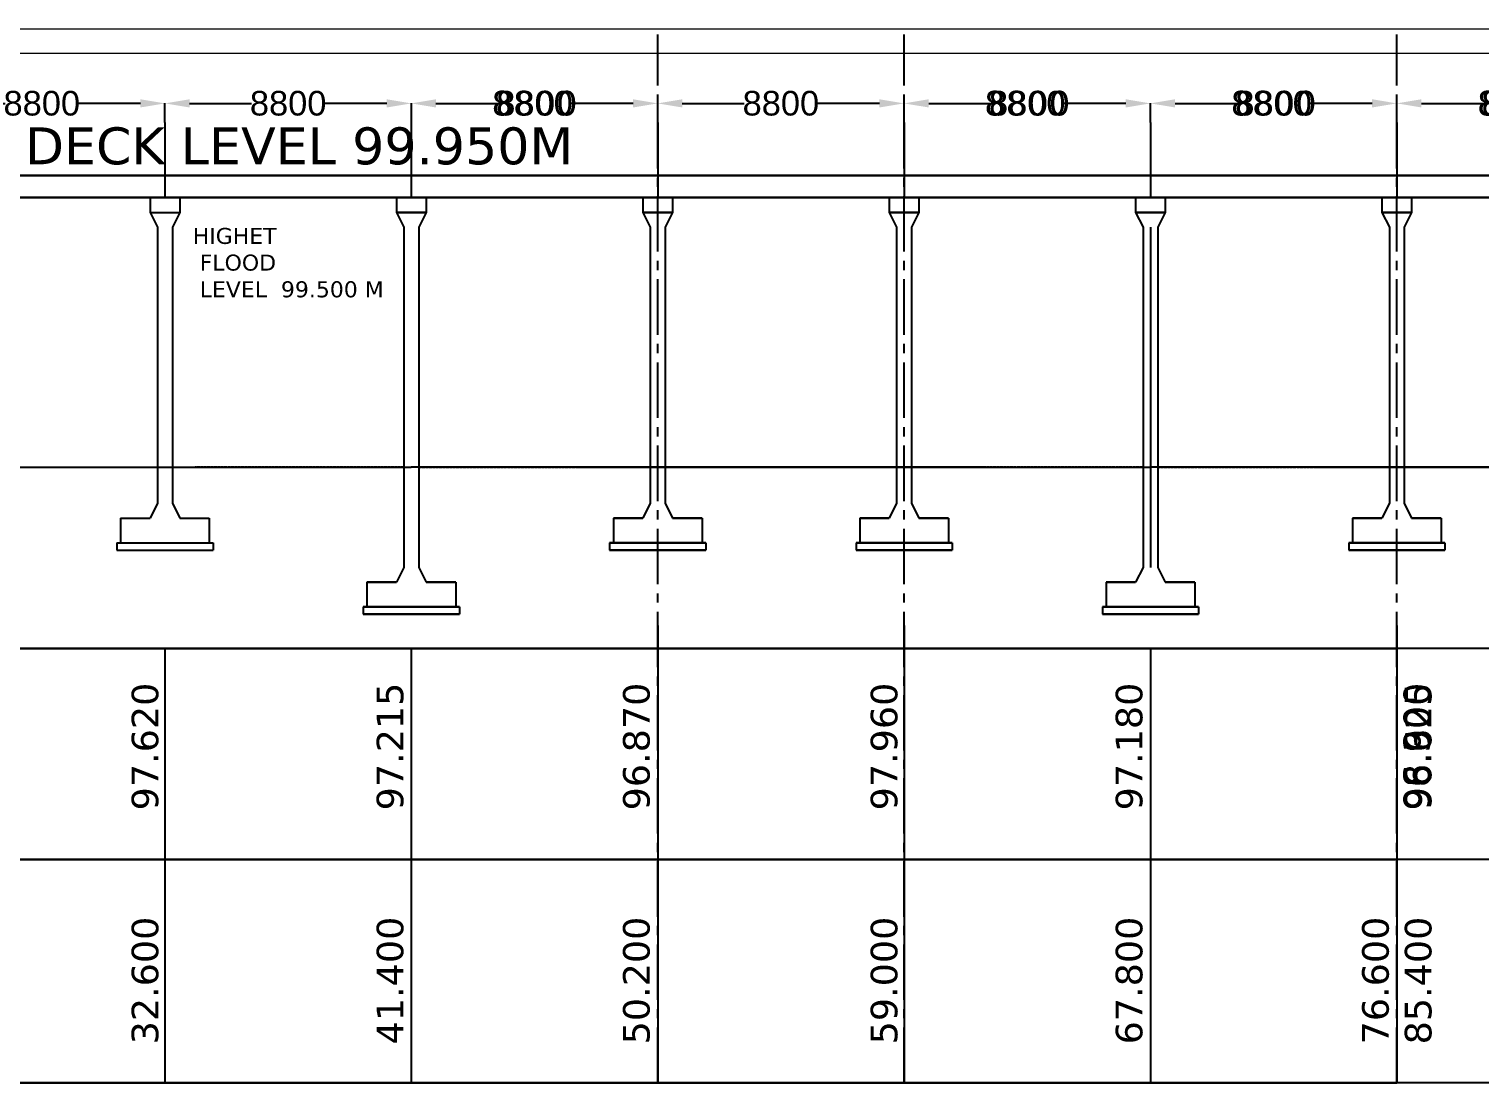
# Model space of a CAD drawing. Header units: metres. Extents: x 3053 to 140577, y 1019 to 87287.
# Drawn here: x 32558 to 91455, y 44500 to 87287 of the extents above; entities that cross this region are included whole.
import ezdxf

# ---------------------------------------------------------------- set-up
doc = ezdxf.new("R2010")
doc.units = ezdxf.units.M
doc.header["$MEASUREMENT"] = 0
doc.header["$PDMODE"] = 34
doc.linetypes.add('ACAD_ISO02W100', pattern=[15, 12, -3])
doc.linetypes.add('CENTER2', pattern=[1.125, 0.75, -0.125, 0.125, -0.125])
doc.layers.add('centreline', color=6, linetype='CENTER2')
doc.layers.add('PILLER', color=10, linetype='Continuous')
doc.layers.add('EXISTING B WALL', color=5, linetype='Continuous', lineweight=30)
doc.layers.add('S TEXT', color=7, linetype='Continuous', lineweight=20)
doc.styles.get("Standard").update_dxf_attribs({"font": 'verdana.ttf'})
doc.dimstyles.new('ISO-25', dxfattribs={"dimtxt": 1000, "dimasz": 1000, "dimexe": 1.25, "dimexo": 0.625, "dimtad": 0, "dimtxsty": 'Standard', "dimcen": 75, "dimadec": 0, "dimazin": 0, "dimtfac": 1, "dimtmove": 0, "dimatfit": 2, "dimfxl": 0, "dimarcsym": 0})

# ---------------------------------------------------------------- blocks, each defined once
blk = doc.blocks.new('*D9')
at = {"color": 0, "lineweight": -2}
for p, q in [((38077, 83494), (38077, 84270)), ((39077, 84268), (41584, 84268)), ((47077, 84268), (44569, 84268)), ((48077, 83494), (48077, 84270))]:
    blk.add_line(p, q, dxfattribs=at)
at = {"color": 0}
for points in [[(39077, 84435), (39077, 84102), (38077, 84268)], [(47077, 84435), (47077, 84102), (48077, 84268)]]:
    blk.add_solid(points, dxfattribs=at)
at = {"layer": 'Defpoints', "color": 0}
for p in [(48077, 84268), (38077, 83493), (48077, 83493)]:
    blk.add_point(p, dxfattribs=at)
at = {"color": 0, "insert": (43077, 84268), "char_height": 1000, "attachment_point": 5}
blk.add_mtext('{\\fArial|b0|i0|c0|p34;8800}', dxfattribs=at)
blk = doc.blocks.new('*D10')
at = {"color": 0, "lineweight": -2}
for p, q in [((28077, 83494), (28077, 84270)), ((29077, 84268), (31584, 84268)), ((37077, 84268), (34569, 84268)), ((38077, 83494), (38077, 84270))]:
    blk.add_line(p, q, dxfattribs=at)
at = {"color": 0}
for points in [[(29077, 84435), (29077, 84102), (28077, 84268)], [(37077, 84435), (37077, 84102), (38077, 84268)]]:
    blk.add_solid(points, dxfattribs=at)
at = {"layer": 'Defpoints', "color": 0}
for p in [(38077, 84268), (28077, 83493), (38077, 83493)]:
    blk.add_point(p, dxfattribs=at)
at = {"color": 0, "insert": (33077, 84268), "char_height": 1000, "attachment_point": 5}
blk.add_mtext('{\\fArial|b0|i0|c0|p34;8800}', dxfattribs=at)
blk = doc.blocks.new('*D12')
at = {"color": 0, "lineweight": -2}
for p, q in [((48077, 83494), (48077, 84270)), ((49077, 84268), (51584, 84268)), ((57077, 84268), (54569, 84268)), ((58077, 83494), (58077, 84270))]:
    blk.add_line(p, q, dxfattribs=at)
at = {"color": 0}
for points in [[(49077, 84435), (49077, 84102), (48077, 84268)], [(57077, 84435), (57077, 84102), (58077, 84268)]]:
    blk.add_solid(points, dxfattribs=at)
at = {"layer": 'Defpoints', "color": 0}
for p in [(48077, 84268), (48077, 83493), (58077, 83493)]:
    blk.add_point(p, dxfattribs=at)
at = {"color": 0, "insert": (53077, 84268), "char_height": 1000, "attachment_point": 5}
blk.add_mtext('{\\fArial|b0|i0|c0|p34;8800}', dxfattribs=at)
blk = doc.blocks.new('*D13')
at = {"color": 0, "lineweight": -2}
for p, q in [((58077, 83494), (58077, 84270)), ((59077, 84268), (61584, 84268)), ((67077, 84268), (64569, 84268)), ((68077, 83494), (68077, 84270))]:
    blk.add_line(p, q, dxfattribs=at)
at = {"color": 0}
for points in [[(59077, 84435), (59077, 84102), (58077, 84268)], [(67077, 84435), (67077, 84102), (68077, 84268)]]:
    blk.add_solid(points, dxfattribs=at)
at = {"layer": 'Defpoints', "color": 0}
for p in [(58077, 84268), (58077, 83493), (68077, 83493)]:
    blk.add_point(p, dxfattribs=at)
at = {"color": 0, "insert": (63077, 84268), "char_height": 1000, "attachment_point": 5}
blk.add_mtext('{\\fArial|b0|i0|c0|p34;8800}', dxfattribs=at)
blk = doc.blocks.new('*D14')
at = {"color": 0, "lineweight": -2}
for p, q in [((68077, 83494), (68077, 84270)), ((69077, 84268), (71414, 84268)), ((77077, 84268), (74740, 84268)), ((78077, 83494), (78077, 84270))]:
    blk.add_line(p, q, dxfattribs=at)
at = {"color": 0}
for points in [[(69077, 84435), (69077, 84102), (68077, 84268)], [(77077, 84435), (77077, 84102), (78077, 84268)]]:
    blk.add_solid(points, dxfattribs=at)
at = {"layer": 'Defpoints', "color": 0}
for p in [(68077, 84268), (68077, 83493), (78077, 83493)]:
    blk.add_point(p, dxfattribs=at)
at = {"color": 0, "insert": (73077, 84268), "char_height": 1000, "attachment_point": 5}
blk.add_mtext('8800', dxfattribs=at)
blk = doc.blocks.new('*D15')
at = {"color": 0, "lineweight": -2}
for p, q in [((78077, 83494), (78077, 84270)), ((79077, 84268), (81584, 84268)), ((87077, 84268), (84569, 84268)), ((88077, 83494), (88077, 84270))]:
    blk.add_line(p, q, dxfattribs=at)
at = {"color": 0}
for points in [[(79077, 84435), (79077, 84102), (78077, 84268)], [(87077, 84435), (87077, 84102), (88077, 84268)]]:
    blk.add_solid(points, dxfattribs=at)
at = {"layer": 'Defpoints', "color": 0}
for p in [(78077, 84268), (78077, 83493), (88077, 83493)]:
    blk.add_point(p, dxfattribs=at)
at = {"color": 0, "insert": (83077, 84268), "char_height": 1000, "attachment_point": 5}
blk.add_mtext('{\\fArial|b0|i0|c0|p34;8800}', dxfattribs=at)
blk = doc.blocks.new('*D16')
at = {"color": 0, "lineweight": -2}
for p, q in [((68077, 83494), (68077, 84270)), ((69077, 84268), (71584, 84268)), ((77077, 84268), (74569, 84268)), ((78077, 83494), (78077, 84270))]:
    blk.add_line(p, q, dxfattribs=at)
at = {"color": 0}
for points in [[(69077, 84435), (69077, 84102), (68077, 84268)], [(77077, 84435), (77077, 84102), (78077, 84268)]]:
    blk.add_solid(points, dxfattribs=at)
at = {"layer": 'Defpoints', "color": 0}
for p in [(78077, 84268), (68077, 83493), (78077, 83493)]:
    blk.add_point(p, dxfattribs=at)
at = {"color": 0, "insert": (73077, 84268), "char_height": 1000, "attachment_point": 5}
blk.add_mtext('{\\fArial|b0|i0|c0|p34;8800}', dxfattribs=at)
blk = doc.blocks.new('*D17')
at = {"color": 0, "lineweight": -2}
for p, q in [((58077, 83494), (58077, 84270)), ((59077, 84268), (61584, 84268)), ((67077, 84268), (64569, 84268)), ((68077, 83494), (68077, 84270))]:
    blk.add_line(p, q, dxfattribs=at)
at = {"color": 0}
for points in [[(59077, 84435), (59077, 84102), (58077, 84268)], [(67077, 84435), (67077, 84102), (68077, 84268)]]:
    blk.add_solid(points, dxfattribs=at)
at = {"layer": 'Defpoints', "color": 0}
for p in [(68077, 84268), (58077, 83493), (68077, 83493)]:
    blk.add_point(p, dxfattribs=at)
at = {"color": 0, "insert": (63077, 84268), "char_height": 1000, "attachment_point": 5}
blk.add_mtext('{\\fArial|b0|i0|c0|p34;8800}', dxfattribs=at)
blk = doc.blocks.new('*D18')
at = {"color": 0, "lineweight": -2}
for p, q in [((48077, 83494), (48077, 84270)), ((49077, 84268), (51414, 84268)), ((57077, 84268), (54740, 84268)), ((58077, 83494), (58077, 84270))]:
    blk.add_line(p, q, dxfattribs=at)
at = {"color": 0}
for points in [[(49077, 84435), (49077, 84102), (48077, 84268)], [(57077, 84435), (57077, 84102), (58077, 84268)]]:
    blk.add_solid(points, dxfattribs=at)
at = {"layer": 'Defpoints', "color": 0}
for p in [(58077, 84268), (48077, 83493), (58077, 83493)]:
    blk.add_point(p, dxfattribs=at)
at = {"color": 0, "insert": (53077, 84268), "char_height": 1000, "attachment_point": 5}
blk.add_mtext('8800', dxfattribs=at)
blk = doc.blocks.new('*D22')
at = {"color": 0, "lineweight": -2}
for p, q in [((88077, 83494), (88077, 84270)), ((89077, 84268), (91568, 84268)), ((97077, 84268), (94586, 84268)), ((98077, 83494), (98077, 84270))]:
    blk.add_line(p, q, dxfattribs=at)
at = {"color": 0}
for points in [[(89077, 84435), (89077, 84102), (88077, 84268)], [(97077, 84435), (97077, 84102), (98077, 84268)]]:
    blk.add_solid(points, dxfattribs=at)
at = {"layer": 'Defpoints', "color": 0}
for p in [(98077, 84268), (88077, 83493), (98077, 83493)]:
    blk.add_point(p, dxfattribs=at)
at = {"color": 0, "insert": (93077, 84268), "char_height": 1000, "attachment_point": 5}
blk.add_mtext('{\\fArial|b0|i0|c0|p34;8800}', dxfattribs=at)
blk = doc.blocks.new('*D23')
at = {"color": 0, "lineweight": -2}
for p, q in [((88077, 83494), (88077, 84270)), ((89077, 84268), (91584, 84268)), ((97077, 84268), (94569, 84268)), ((98077, 83494), (98077, 84270))]:
    blk.add_line(p, q, dxfattribs=at)
at = {"color": 0}
for points in [[(89077, 84435), (89077, 84102), (88077, 84268)], [(97077, 84435), (97077, 84102), (98077, 84268)]]:
    blk.add_solid(points, dxfattribs=at)
at = {"layer": 'Defpoints', "color": 0}
for p in [(98077, 84268), (88077, 83493), (98077, 83493)]:
    blk.add_point(p, dxfattribs=at)
at = {"color": 0, "insert": (93077, 84268), "char_height": 1000, "attachment_point": 5}
blk.add_mtext('{\\fArial|b0|i0|c0|p34;8800}', dxfattribs=at)
blk = doc.blocks.new('*D24')
at = {"color": 0, "lineweight": -2}
for p, q in [((78077, 83494), (78077, 84270)), ((79077, 84268), (81414, 84268)), ((87077, 84268), (84740, 84268)), ((88077, 83494), (88077, 84270))]:
    blk.add_line(p, q, dxfattribs=at)
at = {"color": 0}
for points in [[(79077, 84435), (79077, 84102), (78077, 84268)], [(87077, 84435), (87077, 84102), (88077, 84268)]]:
    blk.add_solid(points, dxfattribs=at)
at = {"layer": 'Defpoints', "color": 0}
for p in [(88077, 84268), (78077, 83493), (88077, 83493)]:
    blk.add_point(p, dxfattribs=at)
at = {"color": 0, "insert": (83077, 84268), "char_height": 1000, "attachment_point": 5}
blk.add_mtext('8800', dxfattribs=at)
blk = doc.blocks.new('*D25')
at = {"color": 0, "lineweight": -2}
for p, q in [((78077, 83494), (78077, 84270)), ((79077, 84268), (81584, 84268)), ((87077, 84268), (84569, 84268)), ((88077, 83494), (88077, 84270))]:
    blk.add_line(p, q, dxfattribs=at)
at = {"color": 0}
for points in [[(79077, 84435), (79077, 84102), (78077, 84268)], [(87077, 84435), (87077, 84102), (88077, 84268)]]:
    blk.add_solid(points, dxfattribs=at)
at = {"layer": 'Defpoints', "color": 0}
for p in [(78077, 84268), (78077, 83493), (88077, 83493)]:
    blk.add_point(p, dxfattribs=at)
at = {"color": 0, "insert": (83077, 84268), "char_height": 1000, "attachment_point": 5}
blk.add_mtext('{\\fArial|b0|i0|c0|p34;8800}', dxfattribs=at)
blk = doc.blocks.new('*D26')
at = {"color": 0, "lineweight": -2}
for p, q in [((88077, 83494), (88077, 84270)), ((89077, 84268), (91584, 84268)), ((97077, 84268), (94569, 84268)), ((98077, 83494), (98077, 84270))]:
    blk.add_line(p, q, dxfattribs=at)
at = {"color": 0}
for points in [[(89077, 84435), (89077, 84102), (88077, 84268)], [(97077, 84435), (97077, 84102), (98077, 84268)]]:
    blk.add_solid(points, dxfattribs=at)
at = {"layer": 'Defpoints', "color": 0}
for p in [(88077, 84268), (88077, 83493), (98077, 83493)]:
    blk.add_point(p, dxfattribs=at)
at = {"color": 0, "insert": (93077, 84268), "char_height": 1000, "attachment_point": 5}
blk.add_mtext('{\\fArial|b0|i0|c0|p34;8800}', dxfattribs=at)
blk = doc.blocks.new('*D27')
at = {"color": 0, "lineweight": -2}
for p, q in [((88077, 83494), (88077, 84270)), ((89077, 84268), (91414, 84268)), ((97077, 84268), (94740, 84268)), ((98077, 83494), (98077, 84270))]:
    blk.add_line(p, q, dxfattribs=at)
at = {"color": 0}
for points in [[(89077, 84435), (89077, 84102), (88077, 84268)], [(97077, 84435), (97077, 84102), (98077, 84268)]]:
    blk.add_solid(points, dxfattribs=at)
at = {"layer": 'Defpoints', "color": 0}
for p in [(88077, 84268), (88077, 83493), (98077, 83493)]:
    blk.add_point(p, dxfattribs=at)
at = {"color": 0, "insert": (93077, 84268), "char_height": 1000, "attachment_point": 5}
blk.add_mtext('8800', dxfattribs=at)

msp = doc.modelspace()

# ---------------------------------------------------------------- linework, layer by layer
at = {"color": 7}
for p, q in [((38076.714, 83493.303), (38076.714, 80443.303)), ((48076.714, 83493.303), (48076.714, 80443.303)), ((48076.714, 83493.303), (48076.714, 80443.303)), ((48076.714, 83493.303), (48076.714, 80443.303)), ((48076.714, 83493.303), (48076.714, 80443.303)), ((58076.714, 83493.303), (58076.714, 80443.303)), ((58076.714, 83493.303), (58076.714, 80443.303)), ((68076.714, 83493.303), (68076.714, 80443.303)), ((68076.714, 83493.303), (68076.714, 80443.303)), ((78076.714, 83493.303), (78076.714, 80443.303)), ((78076.714, 83493.303), (78076.714, 80443.303)), ((78076.714, 83493.303), (78076.714, 80443.303)), ((78076.714, 83493.303), (78076.714, 80443.303)), ((78076.714, 83493.303), (78076.714, 80443.303)), ((78076.714, 83493.303), (78076.714, 80443.303)), ((78076.714, 83493.303), (78076.714, 80443.303)), ((78076.714, 83493.303), (78076.714, 80443.303)), ((88076.714, 83493.303), (88076.714, 80443.303)), ((88076.714, 83493.303), (88076.714, 80443.303)), ((88076.714, 83493.303), (88076.714, 80443.303)), ((88076.714, 83493.303), (88076.714, 80443.303)), ((88076.714, 83493.303), (88076.714, 80443.303)), ((24827.222, 69493.303), (38076.714, 69493.303)), ((34827.222, 69493.303), (48076.714, 69493.303)), ((34827.222, 69493.303), (48076.714, 69493.303)), ((34827.222, 69493.303), (48076.714, 69493.303)), ((34827.222, 69493.303), (48076.714, 69493.303)), ((61326.206, 69493.303), (48076.714, 69493.303)), ((61326.206, 69493.303), (48076.714, 69493.303)), ((61326.206, 69493.303), (48076.714, 69493.303)), ((61326.206, 69493.303), (48076.714, 69493.303)), ((54827.222, 69493.303), (68076.714, 69493.303)), ((71326.206, 69493.303), (58076.714, 69493.303)), ((64827.222, 69493.303), (78076.714, 69493.303)), ((64827.222, 69493.303), (78076.714, 69493.303)), ((64827.222, 69493.303), (78076.714, 69493.303)), ((64827.222, 69493.303), (78076.714, 69493.303)), ((91326.206, 69493.303), (78076.714, 69493.303)), ((91326.206, 69493.303), (78076.714, 69493.303)), ((91326.206, 69493.303), (78076.714, 69493.303)), ((91326.206, 69493.303), (78076.714, 69493.303)), ((91326.206, 69493.303), (78076.714, 69493.303)), ((91326.206, 69493.303), (78076.714, 69493.303)), ((91326.206, 69493.303), (78076.714, 69493.303)), ((91326.206, 69493.303), (78076.714, 69493.303)), ((84827.222, 69493.303), (98076.714, 69493.303)), ((84827.222, 69493.303), (98076.714, 69493.303)), ((84827.222, 69493.303), (98076.714, 69493.303)), ((84827.222, 69493.303), (98076.714, 69493.303)), ((84827.222, 69493.303), (98076.714, 69493.303)), ((101326.206, 69493.303), (88076.714, 69493.303)), ((36126.714, 66433.303), (36126.714, 66133.303)), ((36126.714, 66433.303), (40026.714, 66433.303)), ((36126.714, 66133.303), (40026.714, 66133.303)), ((40026.714, 66433.303), (40026.714, 66133.303)), ((56126.714, 66433.303), (56126.714, 66133.303)), ((60026.714, 66433.303), (56126.714, 66433.303)), ((56126.714, 66433.303), (60026.714, 66433.303)), ((56126.714, 66433.303), (56126.714, 66133.303)), ((60026.714, 66133.303), (56126.714, 66133.303)), ((56126.714, 66133.303), (60026.714, 66133.303)), ((60026.714, 66433.303), (60026.714, 66133.303)), ((60026.714, 66433.303), (60026.714, 66133.303)), ((70026.714, 66433.303), (66126.714, 66433.303)), ((66126.714, 66433.303), (66126.714, 66133.303)), ((66126.714, 66433.303), (66126.714, 66133.303)), ((66126.714, 66433.303), (70026.714, 66433.303)), ((70026.714, 66133.303), (66126.714, 66133.303)), ((66126.714, 66133.303), (70026.714, 66133.303)), ((70026.714, 66433.303), (70026.714, 66133.303)), ((70026.714, 66433.303), (70026.714, 66133.303)), ((86126.714, 66433.303), (86126.714, 66133.303)), ((90026.714, 66433.303), (86126.714, 66433.303)), ((86126.714, 66433.303), (90026.714, 66433.303)), ((86126.714, 66433.303), (86126.714, 66133.303)), ((86126.714, 66433.303), (86126.714, 66133.303)), ((86126.714, 66433.303), (90026.714, 66433.303)), ((90026.714, 66433.303), (86126.714, 66433.303)), ((86126.714, 66433.303), (86126.714, 66133.303)), ((86126.714, 66433.303), (86126.714, 66133.303)), ((90026.714, 66433.303), (86126.714, 66433.303)), ((90026.714, 66133.303), (86126.714, 66133.303)), ((86126.714, 66133.303), (90026.714, 66133.303)), ((86126.714, 66133.303), (90026.714, 66133.303)), ((90026.714, 66133.303), (86126.714, 66133.303)), ((90026.714, 66133.303), (86126.714, 66133.303)), ((90026.714, 66433.303), (90026.714, 66133.303)), ((90026.714, 66433.303), (90026.714, 66133.303)), ((90026.714, 66433.303), (90026.714, 66133.303)), ((90026.714, 66433.303), (90026.714, 66133.303)), ((90026.714, 66433.303), (90026.714, 66133.303)), ((46126.714, 63833.303), (46126.714, 63533.303)), ((50026.714, 63833.303), (46126.714, 63833.303)), ((46126.714, 63833.303), (50026.714, 63833.303)), ((46126.714, 63833.303), (46126.714, 63533.303)), ((46126.714, 63833.303), (46126.714, 63533.303)), ((46126.714, 63833.303), (50026.714, 63833.303)), ((50026.714, 63833.303), (46126.714, 63833.303)), ((46126.714, 63833.303), (46126.714, 63533.303)), ((50026.714, 63833.303), (50026.714, 63533.303)), ((50026.714, 63833.303), (50026.714, 63533.303)), ((50026.714, 63833.303), (50026.714, 63533.303)), ((50026.714, 63833.303), (50026.714, 63533.303)), ((76126.714, 63833.303), (76126.714, 63533.303)), ((76126.714, 63833.303), (80026.714, 63833.303)), ((80026.714, 63833.303), (76126.714, 63833.303)), ((76126.714, 63833.303), (76126.714, 63533.303)), ((76126.714, 63833.303), (76126.714, 63533.303)), ((80026.714, 63833.303), (76126.714, 63833.303)), ((76126.714, 63833.303), (80026.714, 63833.303)), ((76126.714, 63833.303), (76126.714, 63533.303)), ((76126.714, 63833.303), (76126.714, 63533.303)), ((80026.714, 63833.303), (76126.714, 63833.303)), ((76126.714, 63833.303), (80026.714, 63833.303)), ((76126.714, 63833.303), (76126.714, 63533.303)), ((76126.714, 63833.303), (76126.714, 63533.303)), ((76126.714, 63833.303), (80026.714, 63833.303)), ((80026.714, 63833.303), (76126.714, 63833.303)), ((76126.714, 63833.303), (76126.714, 63533.303)), ((80026.714, 63833.303), (80026.714, 63533.303)), ((80026.714, 63833.303), (80026.714, 63533.303)), ((80026.714, 63833.303), (80026.714, 63533.303)), ((80026.714, 63833.303), (80026.714, 63533.303)), ((80026.714, 63833.303), (80026.714, 63533.303)), ((80026.714, 63833.303), (80026.714, 63533.303)), ((80026.714, 63833.303), (80026.714, 63533.303)), ((80026.714, 63833.303), (80026.714, 63533.303)), ((50026.714, 63533.303), (46126.714, 63533.303)), ((46126.714, 63533.303), (50026.714, 63533.303)), ((46126.714, 63533.303), (50026.714, 63533.303)), ((50026.714, 63533.303), (46126.714, 63533.303)), ((58076.714, 63067.077), (58076.714, 46067.077)), ((68076.714, 63067.077), (68076.714, 46067.077)), ((76126.714, 63533.303), (80026.714, 63533.303)), ((80026.714, 63533.303), (76126.714, 63533.303)), ((80026.714, 63533.303), (76126.714, 63533.303)), ((76126.714, 63533.303), (80026.714, 63533.303)), ((80026.714, 63533.303), (76126.714, 63533.303)), ((76126.714, 63533.303), (80026.714, 63533.303)), ((76126.714, 63533.303), (80026.714, 63533.303)), ((80026.714, 63533.303), (76126.714, 63533.303)), ((88076.714, 63067.077), (88076.714, 46067.077)), ((88076.714, 63067.077), (88076.714, 46067.077)), ((6576.714, 62134.077), (88076.714, 62134.077)), ((139576.714, 62134.077), (8076.714, 62134.077)), ((38076.714, 62134.077), (38076.714, 44500.077)), ((48076.714, 62134.077), (48076.714, 44500.077)), ((48076.714, 62134.077), (48076.714, 44500.077)), ((58076.714, 62134.077), (58076.714, 44500.077)), ((58076.714, 62134.077), (58076.714, 44500.077)), ((68076.714, 62134.077), (68076.714, 44500.077)), ((68076.714, 62134.077), (68076.714, 44500.077)), ((78076.714, 62134.077), (78076.714, 44500.077)), ((78076.714, 62134.077), (78076.714, 44500.077)), ((78076.714, 62134.077), (78076.714, 44500.077)), ((78076.714, 62134.077), (78076.714, 44500.077)), ((88076.714, 62134.077), (88076.714, 44500.077)), ((88076.714, 62134.077), (88076.714, 44500.077)), ((88076.714, 62134.077), (88076.714, 44500.077)), ((88076.714, 62134.077), (88076.714, 44500.077)), ((88076.714, 62134.077), (88076.714, 44500.077)), ((6576.714, 53567.077), (88076.714, 53567.077)), ((139576.714, 53567.077), (8076.714, 53567.077)), ((6576.714, 44500.077), (88076.714, 44500.077)), ((139576.714, 44500.077), (8076.714, 44500.077))]:
    msp.add_line(p, q, dxfattribs=at)
at = {"color": 7, "linetype": 'ACAD_ISO02W100'}
for p, q in [((47776.714, 69493.303), (39306.852, 69493.303)), ((48376.714, 69493.303), (56846.576, 69493.303)), ((77776.714, 69493.303), (69306.852, 69493.303)), ((78376.714, 69493.303), (86846.576, 69493.303)), ((78376.714, 69493.303), (86846.576, 69493.303)), ((97776.714, 69493.303), (89306.852, 69493.303))]:
    msp.add_line(p, q, dxfattribs=at)
at = {"layer": 'centreline', "color": 7, "ltscale": 3000}
for p, q in [((58076.714, 44500.077), (58076.714, 87059.026)), ((68076.714, 44500.077), (68076.714, 87059.026)), ((88076.714, 44500.077), (88076.714, 87059.026)), ((88076.714, 44500.077), (88076.714, 87059.026))]:
    msp.add_line(p, q, dxfattribs=at)
at = {"layer": 'EXISTING B WALL', "color": 7}
for p, q in [((8076.714, 81343.303), (138076.714, 81343.303)), ((8076.714, 80443.303), (54570.3, 80443.303)), ((18076.714, 80443.303), (64570.301, 80443.303)), ((78076.714, 80443.303), (31583.128, 80443.303)), ((38076.714, 80443.303), (84570.3, 80443.303)), ((88076.714, 80443.303), (41583.128, 80443.303)), ((78076.714, 80443.303), (124570.301, 80443.303))]:
    msp.add_line(p, q, dxfattribs=at)
at = {"layer": 'PILLER', "color": 7}
for p, q in [((37476.714, 80443.303), (37476.714, 79843.303)), ((38676.714, 80443.303), (38676.714, 79843.303)), ((47476.714, 80443.303), (47476.714, 79843.303)), ((47476.714, 80443.303), (47476.714, 79843.303)), ((47476.714, 80443.303), (47476.714, 79843.303)), ((47476.714, 80443.303), (47476.714, 79843.303)), ((48676.714, 80443.303), (48676.714, 79843.303)), ((48676.714, 80443.303), (48676.714, 79843.303)), ((48676.714, 80443.303), (48676.714, 79843.303)), ((48676.714, 80443.303), (48676.714, 79843.303)), ((57476.714, 80443.303), (57476.714, 79843.303)), ((57476.714, 80443.303), (57476.714, 79843.303)), ((58676.714, 80443.303), (58676.714, 79843.303)), ((58676.714, 80443.303), (58676.714, 79843.303)), ((67476.714, 80443.303), (67476.714, 79843.303)), ((67476.714, 80443.303), (67476.714, 79843.303)), ((68676.714, 80443.303), (68676.714, 79843.303)), ((68676.714, 80443.303), (68676.714, 79843.303)), ((77476.714, 80443.303), (77476.714, 79843.303)), ((77476.714, 80443.303), (77476.714, 79843.303)), ((77476.714, 80443.303), (77476.714, 79843.303)), ((77476.714, 80443.303), (77476.714, 79843.303)), ((77476.714, 80443.303), (77476.714, 79843.303)), ((77476.714, 80443.303), (77476.714, 79843.303)), ((77476.714, 80443.303), (77476.714, 79843.303)), ((77476.714, 80443.303), (77476.714, 79843.303)), ((78676.714, 80443.303), (78676.714, 79843.303)), ((78676.714, 80443.303), (78676.714, 79843.303)), ((78676.714, 80443.303), (78676.714, 79843.303)), ((78676.714, 80443.303), (78676.714, 79843.303)), ((78676.714, 80443.303), (78676.714, 79843.303)), ((78676.714, 80443.303), (78676.714, 79843.303)), ((78676.714, 80443.303), (78676.714, 79843.303)), ((78676.714, 80443.303), (78676.714, 79843.303)), ((87476.714, 80443.303), (87476.714, 79843.303)), ((87476.714, 80443.303), (87476.714, 79843.303)), ((87476.714, 80443.303), (87476.714, 79843.303)), ((87476.714, 80443.303), (87476.714, 79843.303)), ((87476.714, 80443.303), (87476.714, 79843.303)), ((88676.714, 80443.303), (88676.714, 79843.303)), ((88676.714, 80443.303), (88676.714, 79843.303)), ((88676.714, 80443.303), (88676.714, 79843.303)), ((88676.714, 80443.303), (88676.714, 79843.303)), ((88676.714, 80443.303), (88676.714, 79843.303)), ((37476.714, 79843.303), (38676.714, 79843.303)), ((37476.714, 79843.303), (37776.714, 79243.303)), ((38676.714, 79843.303), (38376.714, 79243.303)), ((48676.714, 79843.303), (47476.714, 79843.303)), ((47476.714, 79843.303), (47776.714, 79243.303)), ((47476.714, 79843.303), (47776.714, 79243.303)), ((47476.714, 79843.303), (48676.714, 79843.303)), ((47476.714, 79843.303), (48676.714, 79843.303)), ((47476.714, 79843.303), (47776.714, 79243.303)), ((47476.714, 79843.303), (47776.714, 79243.303)), ((48676.714, 79843.303), (47476.714, 79843.303)), ((48676.714, 79843.303), (48376.714, 79243.303)), ((48676.714, 79843.303), (48376.714, 79243.303)), ((48676.714, 79843.303), (48376.714, 79243.303)), ((48676.714, 79843.303), (48376.714, 79243.303)), ((58676.714, 79843.303), (57476.714, 79843.303)), ((57476.714, 79843.303), (57776.714, 79243.303)), ((57476.714, 79843.303), (57776.714, 79243.303)), ((57476.714, 79843.303), (58676.714, 79843.303)), ((58676.714, 79843.303), (58376.714, 79243.303)), ((58676.714, 79843.303), (58376.714, 79243.303)), ((67476.714, 79843.303), (67776.714, 79243.303)), ((68676.714, 79843.303), (67476.714, 79843.303)), ((67476.714, 79843.303), (68676.714, 79843.303)), ((67476.714, 79843.303), (67776.714, 79243.303)), ((68676.714, 79843.303), (68376.714, 79243.303)), ((68676.714, 79843.303), (68376.714, 79243.303)), ((77476.714, 79843.303), (78676.714, 79843.303)), ((77476.714, 79843.303), (77776.714, 79243.303)), ((77476.714, 79843.303), (77776.714, 79243.303)), ((78676.714, 79843.303), (77476.714, 79843.303)), ((78676.714, 79843.303), (77476.714, 79843.303)), ((77476.714, 79843.303), (77776.714, 79243.303)), ((77476.714, 79843.303), (77776.714, 79243.303)), ((77476.714, 79843.303), (78676.714, 79843.303)), ((78676.714, 79843.303), (77476.714, 79843.303)), ((77476.714, 79843.303), (77776.714, 79243.303)), ((77476.714, 79843.303), (77776.714, 79243.303)), ((77476.714, 79843.303), (78676.714, 79843.303)), ((77476.714, 79843.303), (78676.714, 79843.303)), ((77476.714, 79843.303), (77776.714, 79243.303)), ((77476.714, 79843.303), (77776.714, 79243.303)), ((78676.714, 79843.303), (77476.714, 79843.303)), ((78676.714, 79843.303), (78376.714, 79243.303)), ((78676.714, 79843.303), (78376.714, 79243.303)), ((78676.714, 79843.303), (78376.714, 79243.303)), ((78676.714, 79843.303), (78376.714, 79243.303)), ((78676.714, 79843.303), (78376.714, 79243.303)), ((78676.714, 79843.303), (78376.714, 79243.303)), ((78676.714, 79843.303), (78376.714, 79243.303)), ((78676.714, 79843.303), (78376.714, 79243.303)), ((88676.714, 79843.303), (87476.714, 79843.303)), ((87476.714, 79843.303), (87776.714, 79243.303)), ((87476.714, 79843.303), (87776.714, 79243.303)), ((87476.714, 79843.303), (88676.714, 79843.303)), ((87476.714, 79843.303), (88676.714, 79843.303)), ((87476.714, 79843.303), (87776.714, 79243.303)), ((87476.714, 79843.303), (87776.714, 79243.303)), ((88676.714, 79843.303), (87476.714, 79843.303)), ((88676.714, 79843.303), (87476.714, 79843.303)), ((87476.714, 79843.303), (87776.714, 79243.303)), ((88676.714, 79843.303), (88376.714, 79243.303)), ((88676.714, 79843.303), (88376.714, 79243.303)), ((88676.714, 79843.303), (88376.714, 79243.303)), ((88676.714, 79843.303), (88376.714, 79243.303)), ((88676.714, 79843.303), (88376.714, 79243.303)), ((37776.714, 79243.303), (37776.714, 68033.303)), ((38376.714, 79243.303), (38376.714, 68033.303)), ((47776.714, 79243.303), (47776.714, 65433.303)), ((47776.714, 79243.303), (47776.714, 65433.303)), ((47776.714, 79243.303), (47776.714, 65433.303)), ((47776.714, 79243.303), (47776.714, 65433.303)), ((48376.714, 79243.303), (48376.714, 65433.303)), ((48376.714, 79243.303), (48376.714, 65433.303)), ((48376.714, 79243.303), (48376.714, 65433.303)), ((48376.714, 79243.303), (48376.714, 65433.303)), ((57776.714, 79243.303), (57776.714, 68033.303)), ((57776.714, 79243.303), (57776.714, 68033.303)), ((58376.714, 79243.303), (58376.714, 68033.303)), ((58376.714, 79243.303), (58376.714, 68033.303)), ((67776.714, 79243.303), (67776.714, 68033.303)), ((67776.714, 79243.303), (67776.714, 68033.303)), ((68376.714, 79243.303), (68376.714, 68033.303)), ((68376.714, 79243.303), (68376.714, 68033.303)), ((77776.714, 79243.303), (77776.714, 65433.303)), ((77776.714, 79243.303), (77776.714, 65433.303)), ((77776.714, 79243.303), (77776.714, 65433.303)), ((77776.714, 79243.303), (77776.714, 65433.303)), ((77776.714, 79243.303), (77776.714, 65433.303)), ((77776.714, 79243.303), (77776.714, 65433.303)), ((77776.714, 79243.303), (77776.714, 65433.303)), ((77776.714, 79243.303), (77776.714, 65433.303)), ((78076.714, 79243.303), (78076.714, 65433.303)), ((78076.714, 79243.303), (78076.714, 65433.303)), ((78376.714, 79243.303), (78376.714, 65433.303)), ((78376.714, 79243.303), (78376.714, 65433.303)), ((78376.714, 79243.303), (78376.714, 65433.303)), ((78376.714, 79243.303), (78376.714, 65433.303)), ((78376.714, 79243.303), (78376.714, 65433.303)), ((78376.714, 79243.303), (78376.714, 65433.303)), ((78376.714, 79243.303), (78376.714, 65433.303)), ((78376.714, 79243.303), (78376.714, 65433.303)), ((87776.714, 79243.303), (87776.714, 68033.303)), ((87776.714, 79243.303), (87776.714, 68033.303)), ((87776.714, 79243.303), (87776.714, 68033.303)), ((87776.714, 79243.303), (87776.714, 68033.303)), ((87776.714, 79243.303), (87776.714, 68033.303)), ((88376.714, 79243.303), (88376.714, 68033.303)), ((88376.714, 79243.303), (88376.714, 68033.303)), ((88376.714, 79243.303), (88376.714, 68033.303)), ((88376.714, 79243.303), (88376.714, 68033.303)), ((88376.714, 79243.303), (88376.714, 68033.303)), ((37776.714, 68033.303), (37476.714, 67433.303)), ((38376.714, 68033.303), (38676.714, 67433.303)), ((57776.714, 68033.303), (57476.714, 67433.303)), ((57776.714, 68033.303), (57476.714, 67433.303)), ((58376.714, 68033.303), (58676.714, 67433.303)), ((58376.714, 68033.303), (58676.714, 67433.303)), ((67776.714, 68033.303), (67476.714, 67433.303)), ((67776.714, 68033.303), (67476.714, 67433.303)), ((68376.714, 68033.303), (68676.714, 67433.303)), ((68376.714, 68033.303), (68676.714, 67433.303)), ((87776.714, 68033.303), (87476.714, 67433.303)), ((87776.714, 68033.303), (87476.714, 67433.303)), ((87776.714, 68033.303), (87476.714, 67433.303)), ((87776.714, 68033.303), (87476.714, 67433.303)), ((87776.714, 68033.303), (87476.714, 67433.303)), ((88376.714, 68033.303), (88676.714, 67433.303)), ((88376.714, 68033.303), (88676.714, 67433.303)), ((88376.714, 68033.303), (88676.714, 67433.303)), ((88376.714, 68033.303), (88676.714, 67433.303)), ((88376.714, 68033.303), (88676.714, 67433.303)), ((36276.714, 67433.303), (37476.714, 67433.303)), ((36276.714, 67433.303), (36276.714, 66433.303)), ((38676.714, 67433.303), (39876.714, 67433.303)), ((39876.714, 67433.303), (39876.714, 66433.303)), ((57476.714, 67433.303), (56276.714, 67433.303)), ((56276.714, 67433.303), (56276.714, 66433.303)), ((56276.714, 67433.303), (56276.714, 66433.303)), ((56276.714, 67433.303), (57476.714, 67433.303)), ((59876.714, 67433.303), (58676.714, 67433.303)), ((58676.714, 67433.303), (59876.714, 67433.303)), ((59876.714, 67433.303), (59876.714, 66433.303)), ((59876.714, 67433.303), (59876.714, 66433.303)), ((66276.714, 67433.303), (66276.714, 66433.303)), ((67476.714, 67433.303), (66276.714, 67433.303)), ((66276.714, 67433.303), (67476.714, 67433.303)), ((66276.714, 67433.303), (66276.714, 66433.303)), ((69876.714, 67433.303), (68676.714, 67433.303)), ((68676.714, 67433.303), (69876.714, 67433.303)), ((69876.714, 67433.303), (69876.714, 66433.303)), ((69876.714, 67433.303), (69876.714, 66433.303)), ((87476.714, 67433.303), (86276.714, 67433.303)), ((86276.714, 67433.303), (86276.714, 66433.303)), ((86276.714, 67433.303), (86276.714, 66433.303)), ((86276.714, 67433.303), (87476.714, 67433.303)), ((86276.714, 67433.303), (87476.714, 67433.303)), ((86276.714, 67433.303), (86276.714, 66433.303)), ((86276.714, 67433.303), (86276.714, 66433.303)), ((87476.714, 67433.303), (86276.714, 67433.303)), ((87476.714, 67433.303), (86276.714, 67433.303)), ((86276.714, 67433.303), (86276.714, 66433.303)), ((89876.714, 67433.303), (88676.714, 67433.303)), ((88676.714, 67433.303), (89876.714, 67433.303)), ((88676.714, 67433.303), (89876.714, 67433.303)), ((89876.714, 67433.303), (88676.714, 67433.303)), ((89876.714, 67433.303), (88676.714, 67433.303)), ((89876.714, 67433.303), (89876.714, 66433.303)), ((89876.714, 67433.303), (89876.714, 66433.303)), ((89876.714, 67433.303), (89876.714, 66433.303)), ((89876.714, 67433.303), (89876.714, 66433.303)), ((89876.714, 67433.303), (89876.714, 66433.303)), ((47776.714, 65433.303), (47476.714, 64833.303)), ((47776.714, 65433.303), (47476.714, 64833.303)), ((47776.714, 65433.303), (47476.714, 64833.303)), ((47776.714, 65433.303), (47476.714, 64833.303)), ((48376.714, 65433.303), (48676.714, 64833.303)), ((48376.714, 65433.303), (48676.714, 64833.303)), ((48376.714, 65433.303), (48676.714, 64833.303)), ((48376.714, 65433.303), (48676.714, 64833.303)), ((77776.714, 65433.303), (77476.714, 64833.303)), ((77776.714, 65433.303), (77476.714, 64833.303)), ((77776.714, 65433.303), (77476.714, 64833.303)), ((77776.714, 65433.303), (77476.714, 64833.303)), ((77776.714, 65433.303), (77476.714, 64833.303)), ((77776.714, 65433.303), (77476.714, 64833.303)), ((77776.714, 65433.303), (77476.714, 64833.303)), ((77776.714, 65433.303), (77476.714, 64833.303)), ((78376.714, 65433.303), (78676.714, 64833.303)), ((78376.714, 65433.303), (78676.714, 64833.303)), ((78376.714, 65433.303), (78676.714, 64833.303)), ((78376.714, 65433.303), (78676.714, 64833.303)), ((78376.714, 65433.303), (78676.714, 64833.303)), ((78376.714, 65433.303), (78676.714, 64833.303)), ((78376.714, 65433.303), (78676.714, 64833.303)), ((78376.714, 65433.303), (78676.714, 64833.303)), ((46276.714, 64833.303), (46276.714, 63833.303)), ((47476.714, 64833.303), (46276.714, 64833.303)), ((46276.714, 64833.303), (47476.714, 64833.303)), ((46276.714, 64833.303), (46276.714, 63833.303)), ((46276.714, 64833.303), (46276.714, 63833.303)), ((46276.714, 64833.303), (47476.714, 64833.303)), ((47476.714, 64833.303), (46276.714, 64833.303)), ((46276.714, 64833.303), (46276.714, 63833.303)), ((49876.714, 64833.303), (48676.714, 64833.303)), ((48676.714, 64833.303), (49876.714, 64833.303)), ((48676.714, 64833.303), (49876.714, 64833.303)), ((49876.714, 64833.303), (48676.714, 64833.303)), ((49876.714, 64833.303), (49876.714, 63833.303)), ((49876.714, 64833.303), (49876.714, 63833.303)), ((49876.714, 64833.303), (49876.714, 63833.303)), ((49876.714, 64833.303), (49876.714, 63833.303)), ((76276.714, 64833.303), (76276.714, 63833.303)), ((76276.714, 64833.303), (77476.714, 64833.303)), ((77476.714, 64833.303), (76276.714, 64833.303)), ((76276.714, 64833.303), (76276.714, 63833.303)), ((76276.714, 64833.303), (76276.714, 63833.303)), ((77476.714, 64833.303), (76276.714, 64833.303)), ((76276.714, 64833.303), (77476.714, 64833.303)), ((76276.714, 64833.303), (76276.714, 63833.303)), ((76276.714, 64833.303), (76276.714, 63833.303)), ((77476.714, 64833.303), (76276.714, 64833.303)), ((76276.714, 64833.303), (77476.714, 64833.303)), ((76276.714, 64833.303), (76276.714, 63833.303)), ((76276.714, 64833.303), (76276.714, 63833.303)), ((76276.714, 64833.303), (77476.714, 64833.303)), ((77476.714, 64833.303), (76276.714, 64833.303)), ((76276.714, 64833.303), (76276.714, 63833.303)), ((78676.714, 64833.303), (79876.714, 64833.303)), ((79876.714, 64833.303), (78676.714, 64833.303)), ((79876.714, 64833.303), (78676.714, 64833.303)), ((78676.714, 64833.303), (79876.714, 64833.303)), ((79876.714, 64833.303), (78676.714, 64833.303)), ((78676.714, 64833.303), (79876.714, 64833.303)), ((78676.714, 64833.303), (79876.714, 64833.303)), ((79876.714, 64833.303), (78676.714, 64833.303)), ((79876.714, 64833.303), (79876.714, 63833.303)), ((79876.714, 64833.303), (79876.714, 63833.303)), ((79876.714, 64833.303), (79876.714, 63833.303)), ((79876.714, 64833.303), (79876.714, 63833.303)), ((79876.714, 64833.303), (79876.714, 63833.303)), ((79876.714, 64833.303), (79876.714, 63833.303)), ((79876.714, 64833.303), (79876.714, 63833.303)), ((79876.714, 64833.303), (79876.714, 63833.303))]:
    msp.add_line(p, q, dxfattribs=at)
at = {"layer": 'S TEXT', "color": 7}
for p, q in [((140576.714, 87286.922), (5576.714, 87286.922)), ((139576.714, 86286.922), (6576.714, 86286.922))]:
    msp.add_line(p, q, dxfattribs=at)

# ---------------------------------------------------------------- texts
at = {"color": 7}
for s, p in [('97.620', (37804.531, 55567.077)), ('97.215', (47750.095, 55567.077)), ('96.870', (57750.095, 55567.077)), ('97.960', (67804.531, 55567.077)), ('97.180', (77750.095, 55567.077)), ('98.300', (89428.897, 55567.077)), ('96.900', (89428.897, 55567.077)), ('96.625', (89483.334, 55567.077)), ('32.600', (37804.531, 46067.077)), ('41.400', (47750.095, 46067.077)), ('50.200', (57749.369, 46067.077)), ('59.000', (67804.531, 46067.077)), ('67.800', (77750.095, 46067.077)), ('76.600', (87750.095, 46067.077)), ('85.400', (89483.334, 46067.077))]:
    msp.add_text(s, height=1080, rotation=90, dxfattribs=at).set_placement(p)
at = {"layer": 'S TEXT', "color": 7, "width": 761350.22043, "attachment_point": 1}
for s, insert, char_height in [('DECK LEVEL 99.950M', (32394.678, 83294.754), 1500), ('HIGHET\\P FLOOD\\P LEVEL  99.500 M', (39203.195, 79212.984), 650)]:
    msp.add_mtext(s, dxfattribs=dict(at, insert=insert, char_height=char_height))

# ---------------------------------------------------------------- dimensions: what is measured, and where the dimension line sits
at = {"color": 7}
for base, p1, p2, picture, middle in [((38076.714, 84268.47), (28076.714, 83493.303), (38076.714, 83493.303), '*D10', (33076.714, 84268.47)), ((48076.714, 84268.47), (38076.714, 83493.303), (48076.714, 83493.303), '*D9', (43076.714, 84268.47))]:
    dim = msp.add_linear_dim(base=base, p1=p1, p2=p2, text='{\\fArial|b0|i0|c0|p34;8800}', dimstyle='ISO-25', dxfattribs=at)
    dim.commit()
    dim.dimension.update_dxf_attribs({"geometry": picture, "text_midpoint": middle})
for base, p1, p2, angle, text, picture, middle in [((48076.714, 84268.47), (58076.714, 83493.303), (48076.714, 83493.303), 180, '{\\fArial|b0|i0|c0|p34;8800}', '*D12', (53076.714, 84268.47)), ((58076.714, 84268.47), (48076.714, 83493.303), (58076.714, 83493.303), 0, '8800', '*D18', (53076.714, 84268.47)), ((58076.714, 84268.47), (68076.714, 83493.303), (58076.714, 83493.303), 180, '{\\fArial|b0|i0|c0|p34;8800}', '*D13', (63076.714, 84268.47)), ((68076.714, 84268.47), (58076.714, 83493.303), (68076.714, 83493.303), 0, '{\\fArial|b0|i0|c0|p34;8800}', '*D17', (63076.714, 84268.47)), ((68076.714, 84268.47), (78076.714, 83493.303), (68076.714, 83493.303), 180, '8800', '*D14', (73076.714, 84268.47)), ((78076.714, 84268.47), (68076.714, 83493.303), (78076.714, 83493.303), 0, '{\\fArial|b0|i0|c0|p34;8800}', '*D16', (73076.714, 84268.47)), ((78076.714, 84268.47), (88076.714, 83493.303), (78076.714, 83493.303), 180, '{\\fArial|b0|i0|c0|p34;8800}', '*D15', (83076.714, 84268.47)), ((88076.714, 84268.47), (78076.714, 83493.303), (88076.714, 83493.303), 0, '8800', '*D24', (83076.714, 84268.47)), ((78076.714, 84268.47), (88076.714, 83493.303), (78076.714, 83493.303), 180, '{\\fArial|b0|i0|c0|p34;8800}', '*D25', (83076.714, 84268.47)), ((98076.714, 84268.47), (88076.714, 83493.303), (98076.714, 83493.303), 0, '{\\fArial|b0|i0|c0|p34;8800}', '*D22', (93076.714, 84268.47)), ((98076.714, 84268.47), (88076.714, 83493.303), (98076.714, 83493.303), 0, '{\\fArial|b0|i0|c0|p34;8800}', '*D23', (93076.714, 84268.47)), ((88076.714, 84268.47), (98076.714, 83493.303), (88076.714, 83493.303), 180, '{\\fArial|b0|i0|c0|p34;8800}', '*D26', (93076.714, 84268.47)), ((88076.714, 84268.47), (98076.714, 83493.303), (88076.714, 83493.303), 180, '8800', '*D27', (93076.714, 84268.47))]:
    dim = msp.add_linear_dim(base=base, p1=p1, p2=p2, angle=angle, text=text, dimstyle='ISO-25', dxfattribs=at)
    dim.commit()
    dim.dimension.update_dxf_attribs({"geometry": picture, "text_midpoint": middle})

doc.saveas('drawing.dxf')
